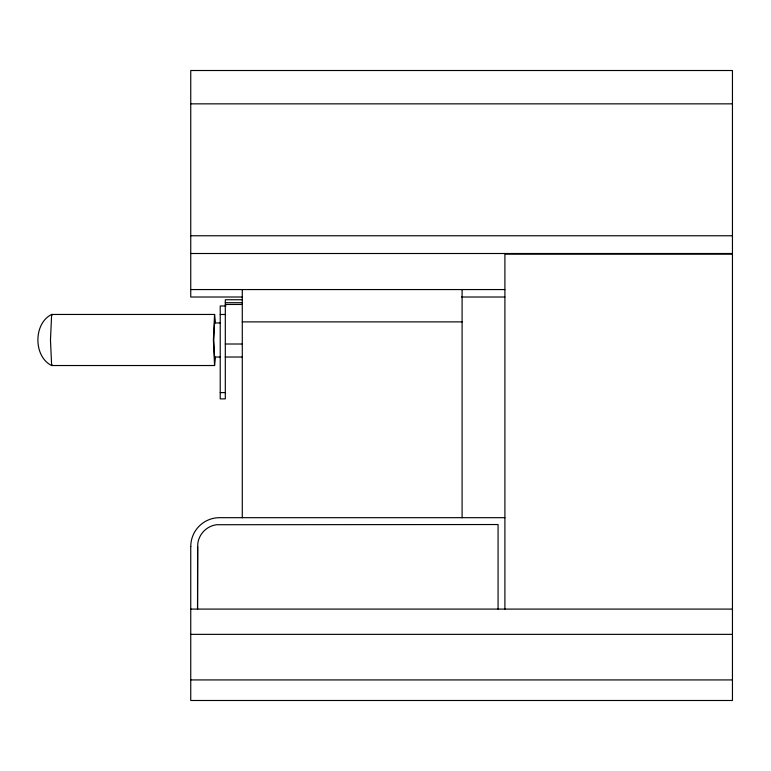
<?xml version="1.0" encoding="UTF-8"?>
<svg xmlns="http://www.w3.org/2000/svg" width="771" height="771" viewBox="0 0 771 771"><rect width="100%" height="100%" fill="white"/><g stroke="black" fill="none" stroke-linecap="round" stroke-linejoin="round"><path stroke-width="1.16" d="M197.578 546.716L197.54 609.09L197.781 543.632A21.916 21.916 0 0 1 216.622 524.723L498.076 524.531L498.076 609.09M215.379 358.052L214.56 365.531L51.638 365.531C33.326 356.616 33.326 323.367 51.638 314.452L214.56 314.452L215.379 321.931M51.936 364.664L51.638 365.531L50.472 339.992L51.638 314.452L51.936 315.32M214.56 314.452L213.394 339.992L214.56 365.531M220.506 322.962L214.56 322.962L213.779 339.992L214.56 357.021L220.506 357.021M214.56 357.021L214.752 356.433M190.745 103.844L732.45 103.844M190.745 235.762L732.45 235.762M190.745 253.505L732.45 253.505M732.45 254.122L504.899 254.122L504.899 609.09M190.745 289.559L504.899 289.559M242.508 297.008L190.745 297.008L190.745 70.508L732.45 70.508L732.45 700.492L190.745 700.492L190.745 546.494M461.569 297.008L504.899 297.008M242.287 299.746L225.305 299.746L225.305 398.877L220.217 398.877L220.217 305.971L226.028 305.971M225.305 302.714L242.287 302.714M225.305 304.468L242.287 304.468M220.217 314.491L225.305 314.491M242.287 321.883L462.099 321.883M225.305 344.011L242.287 344.011M225.267 357.021L241.94 357.021M220.217 392.593L225.305 392.593M504.899 517.678L219.484 517.678A28.778 28.778 0 0 0 190.774 546.494M190.745 609.09L732.45 609.09M190.745 634.36L732.45 634.36M190.745 679.926L732.45 679.926M214.56 322.962L214.752 323.541M462.099 289.559L462.099 517.784M242.287 289.559L242.287 517.784"/></g></svg>
